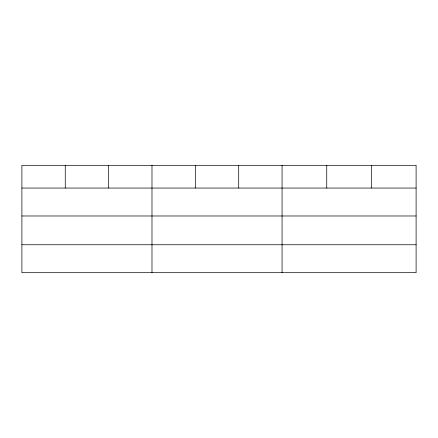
<?xml version="1.0" encoding="UTF-8"?>
<svg xmlns="http://www.w3.org/2000/svg" width="438" height="438" viewBox="0 0 438 438"><rect width="100%" height="100%" fill="white"/><g stroke="black" fill="none" stroke-linecap="round" stroke-linejoin="round"><path stroke-width="0.66" d="M416.1 215.983L416.1 165.318L21.9 165.318L21.9 272.682L416.1 272.682L416.1 215.983L21.9 215.983M21.9 188.055L416.1 188.055M21.9 244.754L416.1 244.754M371.424 165.318L371.424 188.055M326.748 165.318L326.748 188.055M282.072 165.318L282.072 272.682M238.71 165.318L238.71 188.055M195.348 165.318L195.348 188.055M151.986 165.318L151.986 272.682M108.624 165.318L108.624 188.055M65.262 165.318L65.262 188.055"/></g></svg>
